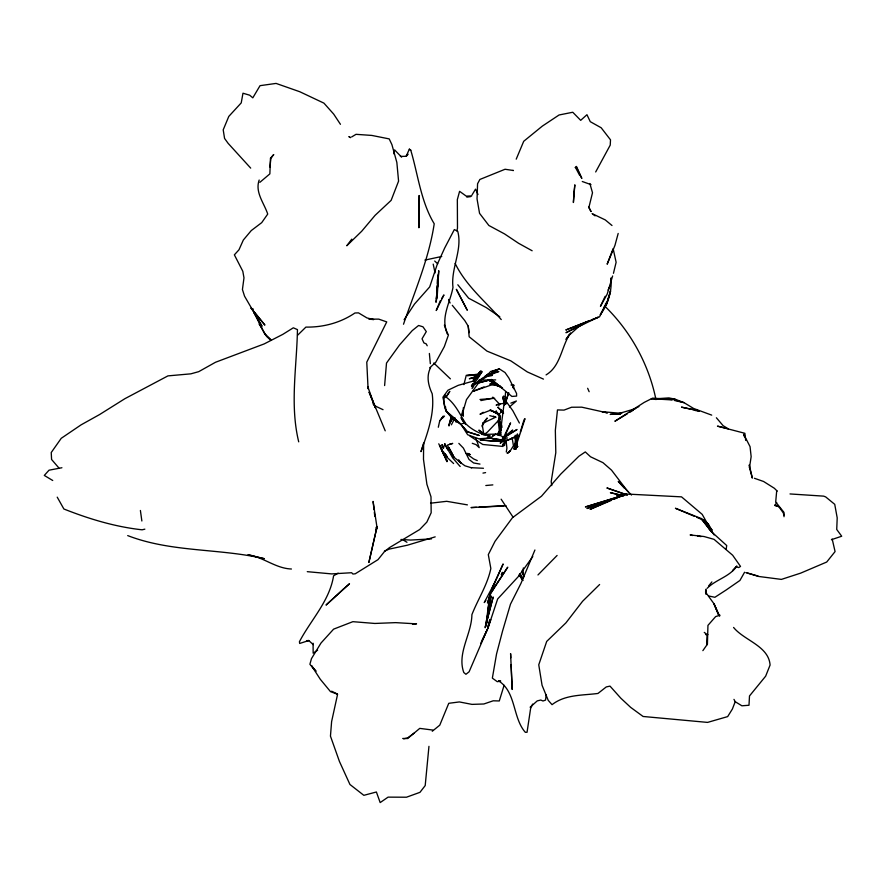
<?xml version="1.0" encoding="UTF-8"?>
<svg xmlns="http://www.w3.org/2000/svg" width="886" height="886" viewBox="0 0 886 886"><rect width="100%" height="100%" fill="white"/><g stroke="black" fill="none" stroke-linecap="round" stroke-linejoin="round"><path stroke-width="1.33" d="M499.604 431.604L499.782 422.046L500.069 432.279M438.304 427.251L439.689 421.005L443.21 416.265L439.689 421.005M611.052 278.16C612.027 291.35 608.139 304.153 600.265 314.751L606.988 302.137L605.326 304.219M438.249 274.571L436.831 293.864L438.758 270.706L437.23 296.123L436.001 302.292L436.643 295.492M436.654 295.093L436.455 298.992L436.787 295.071M437.23 283.398L437.429 279.489M506.482 403.772L505.098 398.445L505.585 391.977M428.957 746.344L425.202 785.583L419.964 792.339L406.486 797.212L388.079 797.134L380.172 802.583L376.395 791.995L363.836 795.329L349.948 784.487L339.438 761.451L330.456 736.133L331.608 721.625L337.5 694.69M610.764 280.962L610.986 278.237M513.448 388.677L513.736 385.144L511 384.978M384.613 385.565L386.506 363.072L399.597 344.887L412.234 330.611L418.613 325.472L422.965 326.812L426.299 331.597L422.046 338.795L423.896 342.893L426.232 343.901L427.218 345.773M437.219 289.833L437.662 284.594L437.274 288.681M706.674 645.074L707.094 634.597L704.27 632.382M463.4 407.549L462.669 415.213L462.592 412.511M522.74 574.383L523.349 567.926M487.798 614.264L487.378 618.384L487.787 614.352M488.075 611.517L489.836 593.997L507.756 567.173L491.664 591.981L493.114 589.29M488.064 611.639L489.836 593.997M269.953 167.077L270.85 158.627L273.021 155.128M489.67 619.967L487.821 628.44L488.862 623.201M489.67 620.067L489.194 624.076L490.778 619.668M546.186 694.868L545.543 700.106L542.996 700.992L540.759 700.04L537.226 700.892L530.127 707.227M499.981 435.702L503.89 405.002L506.759 402.277L512.817 410.705L519.395 423.032M486.071 624.364L489.725 595.027M456.068 422.212L456.379 419.754M504.522 445.592L504.854 442.934M516.161 443.543L517.402 433.93L516.261 443.952L515.807 436.311L517.535 446.854L514.589 436.322M514.456 448.936L515.696 439.6M488.862 623.013L488.308 627.055L489.061 623.135M776.712 490.733L775.693 501.997L783.988 512.396L784.021 516.726M462.536 411.281L461.994 415.08L466.468 399.641L480.888 379.729M499.56 432.18L498.253 421.747L498.729 418.535L498.763 421.238L500.269 418.436M749.49 467.575L749.29 464.884L752.336 478.097L749.49 467.575L751.151 456.655L750.054 446.633L743.719 434.295L744.417 436.732M393.96 153.92L394.58 149.867L401.602 157.143M726.132 549.353L726.719 545.543L712.532 532.696L701.092 518.476L675.42 508.276L694.358 516.294M506.294 452.015L506.914 448.106L506.028 440.408M486.148 624.342L491.121 595.957L485.14 627.753L493.17 596.965L485.284 627.299L485.905 625.693M259.177 180.035C254.803 192.273 264.05 202.949 267.727 214.069L261.713 222.641L251.259 230.581L243.329 240.028L238.965 249.808L234.369 254.847L242.808 271.271L243.982 277.85L242.432 289.523L244.547 296.19L262.001 326.247L253.917 312.492L264.704 333.933L270.906 340.368M514.556 449.08L515.918 441.538L513.769 449.113M501.166 410.107L500.668 412.754L501.476 410.451M706.031 594.174L705.832 590.098M444.861 443.653L443.432 448.316L442.036 444.783L443.432 448.316M605.149 296.323L600.453 306.334L607.187 294.141L612.625 275.967M613.455 273.309L616.124 262.289L613.134 248.623L607.154 264.205L614.939 245.411L618.184 233.45M449.003 425.967L451.085 417.494L448.903 424.992M482.217 426.797L483.158 422.999L487.189 418.026L482.338 425.358L483.778 434.151M456.844 230.836L457.486 228.289L457.342 199.594L459.59 191.332L466.269 196.138L471.695 195.895M463.865 384.602L466.269 375.299L476.989 374.833M523.715 420.817L520.315 431.98M430.596 367.612C426.111 376.185 428.326 385.443 432.191 393.749C434.838 413.684 427.473 433.154 420.983 451.65L423.63 443.078L423.486 459.336L426.897 484.277L430.995 496.802L431.172 512.761L426.842 522.098L419.665 529.551L389.475 547.614L384.402 551.668L378.012 559.642L355.242 573.796L352.894 574.028L351.642 572.721L331.685 573.907L307.276 571.669M506.415 400.162L508.708 392.686L506.15 399.94L506.349 402.654M504.112 685.288L499.283 700.959L493.203 700.804L483.867 703.982L471.972 704.381L459.369 701.933L448.759 703.307L439.777 725.158L432.257 731.26M607.386 300.897L610.576 290.985L606.7 304.097L604.141 307.032M403.507 324.232C414.836 291.084 428.902 258.734 434.218 223.781C420.839 201.532 418.092 174.841 410.761 150.21L409.332 149.169L406.176 156.313L400.394 156.401M486.259 624.63L486.968 622.504M499.837 416.132L498.984 418.701L500.069 417.096M516.527 444.506L525.055 418.679L524.058 419.554M482.338 425.358L483.158 422.999M451.251 420.662L452.403 417.339M449.191 424.948L451.96 417.361M492.527 587.828L503.137 563.961L492.826 586.41L487.477 603.023L493.956 584.095L484.254 602.569L485.805 600.486M733.962 699.364L735.214 701.701L732.379 709.044L727.672 716.597L707.582 722.4L643.092 716.475L630.633 707.349L620.809 698.19L610.011 686.118L606.279 686.927L597.972 693.45C582.213 695.51 565.19 694.402 552.044 704.669L548.224 700.339L542.066 685.299L538.754 664.799L546.695 641.42L565.899 622.902L582.578 601.284L599.612 584.516M505.098 441.35L503.004 446.444L482.792 444.473L469.879 436.034M517.856 437.95L519.329 434.361M534.923 549.996L520.968 583.387L510.48 604.174L502.561 631.031L496.548 653.957L492.35 678.144L497.29 681.699L500.723 681.09L498.53 680.869C516.217 691.711 512.507 717.859 525.332 732.323L527.048 732.268L530.592 708.59L532.619 704.071M440.331 300.708L436.222 310.521L443.941 294.927L441.782 298.394M516.217 159.159L523.715 141.284L542.31 126.133L559.077 114.981L572.766 112.256L580.684 120.341L586.953 114.715L590.275 121.681L601.184 127.772L610.509 139.844L610.232 145.127L595.68 171.962M512.761 387.404L513.736 385.144L512.905 386.54M505.851 433.775L510.58 422.888L503.458 437.651M501.421 574.793L502.517 572.334L501.365 574.704M503.625 443L502.528 445.436L506.781 440.309M608.084 290.054L610.432 285.048M482.283 640.035L487.444 629.16L469.093 671.809L465.936 674.279L463.788 672.518C456.799 653.17 471.618 634.232 471.906 614.662C477.997 599.058 487.411 585.059 490.844 568.502L488.308 554.625L495.041 541.302L512.473 517.701L541.501 496.193L560.694 474.154L578.846 456.279L585.303 451.926L590.53 456.777L602.967 462.669L611.539 470.156L627.997 491.752M451.373 424.815L455.05 417.849M480.655 643.535L487.765 628.706L497.655 598.958L518.343 576.553L532.796 556.574M472.05 194.898L475.549 189.128L477.986 194.499M501.376 427.694L498.807 415.335L499.77 413.397M570.54 332.948C561.325 346.293 560.96 366.007 546.075 374.9M783.811 515.242L783.379 513.027L778.872 506.692L775.106 505.574L776.668 502.428M606.988 302.137L599.512 316.856L565.811 329.991L589.522 320.643M481.541 371.101L480.356 371.345L477.521 376.827L473.379 381.578M744.594 572.223L739.921 580.463L726.132 590.01L714.891 597.286L708.722 595.99M505.618 397.149L503.547 396.064L502.86 397.293L505.241 403.95L502.905 397.681L505.197 402.51M498.674 405.854L499.903 403.772M498.253 421.747L500.147 418.557M497.4 434.262L500.712 428.791M568.867 335.008L566.01 339.449L569.698 334.72L578.547 326.823L586.997 321.74M404.094 319.735L414.515 304.042L429.688 286.92L437.186 264.56L444.639 248.113L454.33 229.574L457.741 231.301C462.714 249.819 450.664 268.491 452.979 287.418C450.166 303.023 439.223 319.602 448.449 334.93L444.34 346.614L435.79 362.252L429.721 367.801M446.09 396.695L449.811 391.357L446.19 397.149C455.725 404.116 459.956 414.681 465.992 423.984C472.67 430.452 481.176 434.483 490.301 436.078L487.776 436.178M702.864 650.645L707.416 644.177L707.947 625.383L715.644 616.59L720.03 615.227M473.512 380.991L480.356 371.345L473.235 381.058M473.345 381.069L480.356 371.345M406.962 155.249L406.176 156.313L408.136 154.242M473.046 383.693L471.407 385.886L477.299 379.286L482.073 371.622L477.975 377.115M472.05 388.533L473.645 386.396M351.775 239.142L346.791 245.765L361.698 231.246L375.066 215.364L391.136 200.358L398.578 181.132L396.85 162.459L391.911 144.617L389.209 138.903L371.799 135.425L356.017 134.329L351.631 136.965M708.534 586.045L711.89 581.914M474.121 384.225L471.961 386.817L489.825 372.784L484.587 376.605M497.821 434.384L501.31 430.275M509.173 433.996L512.64 430.064L502.395 438.205M273.807 154.629L270.463 158.195L269.865 173.877L259.875 182.328M496.991 434.771L501.321 430.175M499.427 419.455L487.588 431.947L483.723 434.849M575.224 167.587L576.044 166.723L581.825 178.429L576.465 166.413M537.957 574.959L557.106 555.456M442.59 417.993L444.517 416.099M297.563 335.285L305.903 327.1C323.335 327.377 340.468 322.814 354.943 312.991L358.487 312.869L366.992 317.941L373.582 319.569L368.93 319.148L378.743 319.126L386.739 321.906L366.771 362.152L368.055 388.334M504.234 439.689L500.202 443.199L504.588 440.054M509.439 407.006L516.394 400.993L510.834 403.141M507.39 453.355L510.203 450.952L513.459 445.769L512.097 437.717M507.567 453.145L510.203 450.952L507.257 453.078M414.393 732.955L407.56 737.972L403.662 738.824M476.214 382.697L482.493 378.123M707.139 588.337C716.01 579.333 729.809 576.83 736.831 566.01L732.5 570.839L736.332 566.974L738.758 567.549L740.519 566.42L732.644 555.223L714.027 539.341L704.038 536.528L690.116 534.934L692.719 535.509M317.62 650.169L313.146 653.181L313.09 643.236M498.63 434.373L500.867 432.877M503.802 437.939L517.036 429.488L502.971 437.673M483.247 412.267L480.013 414.271L489.969 410.428L497.777 413.264L500.479 416.974M497.611 434.76L500.911 432.733M627.465 413.707L614.873 421.26L644.166 402.421L652.617 398.135L673.958 399.675L684.058 402.676L693.572 408.446L711.724 415.135M629.758 412.333L633.202 410.273M475.273 383.538L494.931 371.899L488.707 374.7M338.164 573.164L333.579 575.811C329.592 600.996 310.875 619.857 299.424 641.73L299.69 643.457L308.76 640.545L313.279 644.643M482.748 423.275L495.772 417.184L493.469 416.187M576.432 327.211L565.966 332.704L598.26 317.199L592.025 319.658M492.594 435.724L495.673 434.206L490.49 437.972L478.839 438.814L467.653 434.738L460.986 424.272L445.78 410.761L442.911 397.238L447.951 390.228L458.239 385.332L472.891 381.201M638.917 406.585L631.995 409.952L634.442 409.122M500.136 403.651L496.127 405.112L499.095 403.916M475.682 378.289L473.29 379.319L475.782 378.333M449.49 444.218L452.724 443.41L447.286 445.149L454.064 457.309L460.986 462.957L458.693 459.756M611.229 500.424L590.098 509.361L624.552 493.934L681.522 496.858L702.221 514.389L712.344 532.408L708.457 526.882M613.71 499.372L617.442 497.799M619.934 496.747L626.147 494.122L586.964 508.509L625.793 494.466L585.402 506.936L620.455 496.326M384.413 551.114L389.253 549.098L407.416 545.2L435.192 536.861M491.021 371.887L499.416 368.953L505.02 372.519L508.863 378.012L516.571 393.473L516.604 396.086L511.886 396.43L491.42 379.496L477.366 383.228M484.011 386.916L473.024 391.335L492.893 384.446L499.549 386.008M491.951 371.91L499.416 368.953L490.18 371.644M484.144 377.259L498.862 371.489L493.181 372.784M498.663 435.037L501.099 434.129M498.154 435.391L500.712 434.461M478.451 375.653L469.336 378.765L477.144 376.605M635.583 408.645L617.033 414.05L620.898 413.684M487.222 375.465L492.439 373.848L488.529 374.479M462.06 423.752L464.43 423.043M490.501 379.74L478.54 382.918M424.881 260.096L441.749 256.464M501.111 441.549L480.146 439.866C491.686 440.929 504.056 443.587 514.567 437.053L506.57 440.674L493.17 439.799M144.861 529.163L142.103 529.806C115.136 526.849 89.032 518.952 63.881 508.996L57.225 497.157M61.92 467.742L49.029 470.189L44.3 475.428L52.728 480.5M480.854 400.583L492.616 398.213M482.97 473.102L485.583 472.615M492.849 484.886L485.827 485.517M504.367 403.274L499.449 404.016L492.815 397.116M306.567 640.855L308.76 640.545L306.611 640.656M479.282 373.958L467.199 375.609L471.274 375.387M466.822 197.113L470.71 196.603M498.807 415.335L499.948 415.202M430.552 503.193L446.699 501.31L467.409 504.876M412.511 624.242L416.542 623.866L395.654 622.636L374.811 623.456L352.872 621.673L333.601 629.149L321.031 642.992L311.473 658.63L309.89 664.301L316.025 671.3L311.484 665.663L320.278 679.263L330.5 691.634L337.533 694.247M620.687 413.552L610.166 414.404L620.499 413.817M479.99 399.453L494.698 398.312M656.781 398.722L668.886 397.903L674.933 399.132L684.058 402.676L674.634 400.516M506.172 505.917L479.193 507.202M483.457 468.273L471.119 467.697M503.425 505.696L470.987 507.589L476.458 507.335M473.999 375.232L476.723 375.077M431.471 538.898L410.55 540.061L400.926 539.485M481.918 434.483L498.253 434.018L505.685 438.681M671.012 399.198L674.933 399.132L651.321 398.722L671.942 399.907M479.093 380.061L495.684 379.906M705.61 634.597L707.892 634.609M402.709 738.47L407.638 738.525L419.754 728.381L432.8 730.064M502.395 437.883L507.523 437.994M512.784 170.477L513.426 170.5L505.053 169.259L479.869 179.459L477.576 183.745L477.045 198.94L479.559 213.349L488.884 225.498L504.566 233.926L518.576 243.285L532.143 250.771M623.057 495.54L616.689 495.13L619.392 495.684M790.013 493.945L823.67 496.138L825.697 496.924L834.734 504.333L837.204 517.889L836.727 529.474L841.7 536.229L831.422 539.685L832.22 539.131L835.077 551.579L826.716 562.034L800.678 573.131L781.408 579.4L758.693 576.465L745.879 572.611M621.739 413.374L602.048 411.691L607.453 412.887L581.748 407.172L571.603 407.239L564.028 410.096L557.471 409.93L555.345 430.33L555.799 452.691L551.192 481.63L551.745 485.606M695.388 410.572L699.309 410.927L681.6 407.183L699.309 410.927M487.278 437.795L506.57 440.674L487.544 437.762M479.99 464.087L473.611 462.968L468.993 459.413L463.411 448.128L458.837 443.377M291.439 569.011C275.568 568.424 263.253 556.995 247.925 554.791L264.294 558.689C219.263 548.19 171.408 552.499 127.706 535.598M499.892 386.23L489.792 384.07L492.893 384.446L491.342 383.97M623.755 495.761L610.399 492.705L623.379 495.75M482.637 434.085L485.229 434.694M489.77 415.656L495.772 417.184M747.031 572.91L757.995 576.022M496.481 384.635L491.376 383.173L502.495 387.758M471.573 467.808L464.995 465.826L459.258 461.706M700.926 536.65L697.204 535.521L699.774 536.451M627.443 494.942L606.877 487.953L627.044 495.03M754.407 478.274L763.588 481.486L774.353 488.264L777.221 491.11M472.271 443.31L476.081 444.65L479.204 447.651L475.948 438.448M582.279 181.508L590.984 184.62M251.148 308.239L264.781 324.929L251.148 308.239L253.296 309.092M778.872 506.692L774.752 505.02L775.106 505.574M696.883 517.369L704.47 520.58L714.127 534.911M497.777 413.264L490.113 409.897L498.375 413.784M543.461 379.108L527.303 371.932L510.746 360.823L486.968 351.111L469.159 336.758L468.218 326.148L464.785 320.599L452.314 305.338M477.277 460.565L473.622 458.937L466.158 453.422M383.029 409.686L376.085 406.419L372.962 403.817M592.092 213.604L605.271 219.916L611.993 225.509M331.641 691.202L337.533 694.103M446.987 461.584L440.375 446.677L446.987 461.584L446.721 459.391M500.346 386.274L488.651 380.238L501.797 387.813L491.42 379.496M499.272 414.703L493.967 411.946L498.729 414.582M349.35 136.942L350.546 137.618L348.829 136.61M735.214 701.701L741.903 705.799L748.991 705.256L749.501 695.953L765.659 676.162L770.089 665.032C768.66 645.85 744.14 640.523 733.575 627.443M403.772 540.305L406.962 542.287M485.473 434.483L478.861 430.131L481.209 432.224M499.793 316.778L486.237 307.586L468.616 298.172L457.818 284.771M459.646 462.016L460.986 462.957M409.332 149.169L410.761 150.21M593.088 214.368L595.093 215.874M706.663 523.117L708.645 524.733L711.934 530.105L707.327 524.999M460.986 424.272C450.177 418.292 440.752 408.18 444.827 394.99L444.982 397.615M460.166 466.501L452.79 458.051L444.728 444.085M270.584 339.969L266.608 336.403L259.177 323.988L261.669 327.266M434.694 261.038L437.739 263.829M264.704 333.933L270.673 339.471M604.872 306.235C630.655 331.331 648.829 364.345 655.961 399.63M706.74 522.906L708.645 524.733L706.884 522.995M433.786 363.027L450.398 378.865M453.61 463.544L446.987 457.22L445.857 455.094M503.625 413.097L497.755 407.25L502.683 411.414L503.248 413.496M631.519 495.075L618.262 481.452L624.397 488.164M250.694 168.119L228.09 143.299L224.568 138.426L223.206 129.832L228.798 116.409L241.225 102.898L242.974 93.218L249.686 95.201L252.809 97.837L260.041 85.665L276.078 83.417L299.789 91.734L323.933 103.141L333.679 114.084L340.445 124.306M501.243 319.569C485.251 301.329 465.947 285.635 455.127 263.397M58.864 467.941L51.587 459.48L51.233 452.524L61.245 438.304L81.147 424.815L99.631 414.526L124.871 398.7L167.941 375.885L190.867 373.837L198.73 371.655L215.486 362.274L264.15 343.934L282.811 334.365L293.321 327.809L297.452 329.614C296.799 367.037 289.711 404.858 298.715 441.848M716.386 417.771L723.131 425.69L728.27 428.791L717.472 426.144L744.882 433.309L745.691 440.442M463.378 427.074L467.365 431.759L478.994 435.414L467.365 431.759L459.457 422.954L445.78 410.761L445.547 406.818M704.724 520.824L711.934 530.105M711.192 531.644L701.092 518.476L704.47 520.58L709.664 529.684M443.033 451.306L447.319 457.021L444.827 453.599M705.466 592.003L713.961 603.743L718.779 615.117M460.842 417.738L465.626 424.494M500.734 410.462L502.218 412.566M519.207 574.892L523.083 580.507M519.229 575.036L522.341 579.61M462.027 419.676L464.22 422.888M501.133 499.183L513.149 517.28M519.993 573.574L522.895 578.093M519.55 573.895L520.902 576.221M452.635 454.629L448.881 447.74L454.064 457.309M575.424 167.41L579.754 175.528M444.706 444.019L447.795 449.822M588.647 207.036L590.94 211.422M591.028 211.532L588.902 207.39L592.501 192.76L589.866 183.502M719.62 616.169L713.961 603.743L718.546 614.928M496.171 410.75L498.065 414.903M438.769 443.797L443.842 454.961L440.364 445.436M587.639 388.278L589.146 391.712M448.615 299.424L450.11 303.012M369.163 392.199L385.222 430.829M369.141 392.276L375.243 407.693L367.834 386.783L368.022 388.732M505.319 403.75L502.86 397.293L504.499 405.101M444.373 325.062L447.264 333.978M505.098 398.445L506.271 402.266M522.197 570.473L523.892 576.93M499.505 416.043L500.125 418.735M515.331 435.247L517.535 446.854L515.242 436.277L515.796 449.302M499.671 416.055L500.225 418.591M433.199 264.117L435.07 272.921M515.342 436.488L517.535 446.854M429.367 353.47L430.341 363.681M468.218 326.148L469.159 332.682M463.013 413.452L463.389 416.154L462.979 410.882M501.642 424.959L501.974 427.395M140.398 510.48L141.86 520.99M374.025 509.594L373.084 501.398L376.949 527.059L368.875 562.488L377.082 526.583L376.362 530.094L376.052 527.358M374.335 512.329L374.8 516.427M498.907 422.567L499.195 425.225M499.626 429.201L499.914 431.847M706.02 589.146L706.264 594.041M510.779 657.777L510.602 653.647L512.186 689.474L511.089 664.666M515.885 439.622L515.94 449.136M419.2 195.551L418.912 227.613L419.2 195.551M574.095 191.52L573.386 202.506L574.848 184.82L574.095 191.52M452.104 418.978L450.974 421.459L452.148 418.978M343.38 589.124L326.037 605.072L349.494 583.752L343.38 589.124M492.206 375.431L488.12 375.841L492.206 375.431M470.012 454.485L467.62 453.388L470.012 454.54M467.166 310.045L456.412 289.412L467.166 310.045"/></g></svg>
